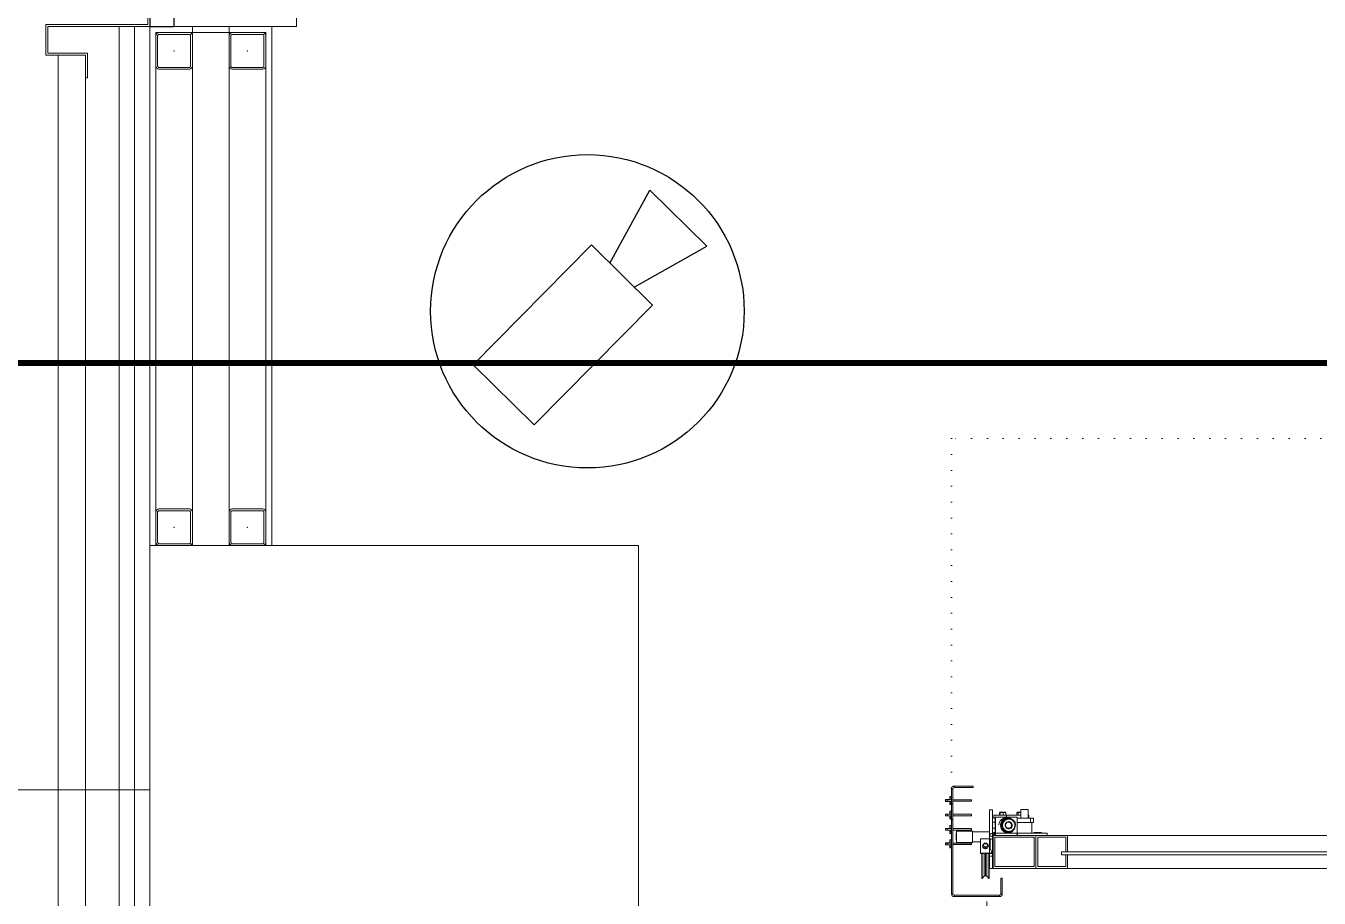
# Model space of a CAD drawing. Extents: x -1286 to 34975, y -230 to 6637.
# Drawn here: x 380.6 to 592.2, y 334.7 to 477.6 of the extents above; entities that cross this region are included whole.
import ezdxf

# ---------------------------------------------------------------- set-up
doc = ezdxf.new("R2010")
doc.units = 0
doc.header["$LTSCALE"] = 20
for name, pattern in [('DOT2', [0.125, 0, -0.125]), ('HIDDEN', [0.375, 0.25, -0.125]), ('HIDDEN2', [4.7625, 3.175, -1.5875])]:
    doc.linetypes.add(name, pattern=pattern)
doc.layers.get('0').update_dxf_attribs({"color": 9, "lineweight": 9})
for name, color, linetype, lineweight in [('01', 9, 'Continuous', 9), ('06D', 9, 'Continuous', 9), ('10', 9, 'Continuous', 9), ('10A', 9, 'Continuous', 9), ('11', 9, 'Continuous', 9), ('15', 9, 'Continuous', 9), ('20', 9, 'DOT2', 9), ('21', 9, 'Continuous', 9), ('24', 9, 'Continuous', 9), ('33', 9, 'BATTING', 9), ('E-DAHİLİ DOME KAMERA', 7, 'Continuous', 30)]:
    doc.layers.add(name, color=color, linetype=linetype, lineweight=lineweight)
doc.linetypes.add('BATTING', pattern='A,0.0001,-0.1,[134,ltypeshp.shx,S=0.1,R=0,X=-0.1,Y=0],-0.2,[134,ltypeshp.shx,S=0.1,R=180,X=0.1,Y=0],-0.1', length=0.4001)

# ---------------------------------------------------------------- blocks, each defined once
blk = doc.blocks.new('p-aks_vw')
at = {"layer": '24', "ltscale": 2}
for points in [[(-255, 40), (0, 40)], [(0, 40), (0, -257.5)]]:
    blk.add_lwpolyline(points, dxfattribs=at)
blk = doc.blocks.new('p-kolon-80x80-vw')
at = {"layer": '01'}
blk.add_lwpolyline([(-40, -40), (-40, 40), (40, 40), (40, -40)], close=True, dxfattribs=at)
blk = doc.blocks.new('p-seksiyonel kapı profil')
for p, q in [((-13.02, 6.82), (-13.03, 6.82)), ((-13.02, 6.58), (-13.02, 6.82)), ((-13.02, 6.82), (4.13, 6.82)), ((-13.02, 6.58), (4.13, 6.58)), ((-11.79, 6.84), (-11.79, 7.08)), ((-11.25, 7.08), (-11.79, 7.08)), ((-11.79, 6.84), (-11.28, 6.84)), ((-11.28, 7.76), (-11.28, 7.08)), ((-11.28, 7.76), (-11.25, 7.76)), ((-11.25, 7.76), (-10.99, 7.76)), ((-11.25, 7.53), (-11.25, 7.76)), ((-11.25, 7.53), (-10.99, 7.53)), ((-11.25, 6.82), (-11.25, 7.53)), ((-11.25, 6.58), (-11.25, 3.51)), ((-11.01, 6.58), (-11.01, 3.51)), ((-10.99, 7.53), (-10.99, 7.76)), ((-10.99, 7.53), (-10.99, 6.84)), ((-10.71, 7.08), (-10.99, 7.08)), ((-10.71, 6.84), (-10.99, 6.84)), ((-10.71, 6.84), (-10.71, 7.08)), ((-10.71, 7.08), (-10.48, 7.08)), ((-10.71, 6.84), (-10.48, 6.84)), ((-10.48, 7.08), (-10.48, 6.84)), ((-9.42, 6.84), (-9.42, 7.08)), ((-8.89, 7.08), (-9.42, 7.08)), ((-9.42, 6.84), (-8.92, 6.84)), ((-8.92, 7.76), (-8.92, 7.08)), ((-8.92, 7.76), (-8.89, 7.76)), ((-8.89, 7.76), (-8.62, 7.76)), ((-8.89, 7.53), (-8.89, 7.76)), ((-8.89, 7.53), (-8.62, 7.53)), ((-8.89, 6.82), (-8.89, 7.53)), ((-8.89, 6.58), (-8.89, 3.51)), ((-8.65, 6.58), (-8.65, 3.51)), ((-8.62, 7.53), (-8.62, 7.76)), ((-8.62, 7.53), (-8.62, 6.84)), ((-8.35, 7.08), (-8.62, 7.08)), ((-8.35, 6.84), (-8.62, 6.84)), ((-8.35, 6.84), (-8.35, 7.08)), ((-8.35, 7.08), (-8.12, 7.08)), ((-8.35, 6.84), (-8.12, 6.84)), ((-8.12, 7.08), (-8.12, 6.84)), ((-7.06, 6.84), (-7.06, 7.08)), ((-6.53, 7.08), (-7.06, 7.08)), ((-7.06, 6.84), (-6.56, 6.84)), ((-6.56, 7.76), (-6.56, 7.08)), ((-6.56, 7.76), (-6.53, 7.76)), ((-6.53, 7.76), (-6.26, 7.76)), ((-6.53, 7.53), (-6.53, 7.76)), ((-6.53, 7.53), (-6.26, 7.53)), ((-6.53, 6.82), (-6.53, 7.53)), ((-6.53, 6.58), (-6.53, 3.51)), ((-6.29, 6.58), (-6.29, 3.51)), ((-6.26, 7.53), (-6.26, 7.76)), ((-6.26, 7.53), (-6.26, 6.84)), ((-5.99, 7.08), (-6.26, 7.08)), ((-5.99, 6.84), (-6.26, 6.84)), ((-5.99, 6.84), (-5.99, 7.08)), ((-5.99, 7.08), (-5.76, 7.08)), ((-5.99, 6.84), (-5.76, 6.84)), ((-5.76, 7.08), (-5.76, 6.84)), ((-4.7, 6.84), (-4.7, 7.08)), ((-4.16, 7.08), (-4.7, 7.08)), ((-4.7, 6.84), (-4.19, 6.84)), ((-4.19, 7.76), (-4.19, 7.08)), ((-4.19, 7.76), (-4.16, 7.76)), ((-4.16, 7.76), (-3.9, 7.76)), ((-4.16, 7.53), (-4.16, 7.76)), ((-4.16, 7.53), (-3.9, 7.53)), ((-4.16, 6.82), (-4.16, 7.53)), ((-4.16, 6.58), (-4.16, 3.51)), ((-3.93, 6.58), (-3.93, 3.51)), ((-3.9, 7.53), (-3.9, 7.76)), ((-3.9, 7.53), (-3.9, 6.84)), ((-3.63, 7.08), (-3.9, 7.08)), ((-3.63, 6.84), (-3.9, 6.84)), ((-3.63, 6.84), (-3.63, 7.08)), ((-3.63, 7.08), (-3.39, 7.08)), ((-3.63, 6.84), (-3.39, 6.84)), ((-3.39, 7.08), (-3.39, 6.84)), ((4.13, 6.58), (4.13, 6.82)), ((-13.26, 6.34), (-13.5, 6.34)), ((-13.5, 3.27), (-13.5, 6.34)), ((-13.5, 6.34), (-13.5, 5.67)), ((-13.5, 6.34), (-13.5, 6.34)), ((-13.5, 5.67), (-13.5, 5.49)), ((-13.5, 5.67), (-13.5, 5.67)), ((-13.5, 5.49), (-13.5, 5.49)), ((-13.26, 3.27), (-13.26, 6.34)), ((-6.14, 5.99), (-6.14, 3.39)), ((-6.14, 5.99), (-4.25, 5.99)), ((-5.67, 6.04), (-5.72, 5.99)), ((-5.67, 6.04), (-5.53, 6.04)), ((-5.53, 6.04), (-4.73, 6.04)), ((-4.68, 5.99), (-4.73, 6.04)), ((-4.25, 3.39), (-4.25, 5.99)), ((4.37, 6.34), (4.6, 6.34)), ((4.37, 6.34), (4.37, -1.04)), ((4.6, 6.34), (4.6, -1.04)), ((-13.26, 3.27), (-13.5, 3.27)), ((-11.01, 3.51), (-11.25, 3.51)), ((-8.65, 3.51), (-8.89, 3.51)), ((-6.29, 3.51), (-6.53, 3.51)), ((-6.14, 3.39), (-4.25, 3.39)), ((-6.03, 3.39), (-6.03, 0.6)), ((-4.37, 2.07), (-4.37, 3.39)), ((-3.93, 3.51), (-4.16, 3.51)), ((-9.63, 0.12), (-9.63, 0.59)), ((-9.63, 0.59), (-5.32, 0.59)), ((-9.63, 0.12), (-5.85, 0.12)), ((-6.03, 0.6), (-5.77, 0.6)), ((-5.85, -0.36), (-5.85, 0.12)), ((-5.82, 0.15), (-5.82, -0.36)), ((-5.79, 0.6), (-5.79, 0.59)), ((-5.79, 0.12), (-5.79, 0.15)), ((-5.79, 0.12), (-5.32, 0.12)), ((-5.79, -0.13), (-5.79, 0.12)), ((-5.77, 0.6), (-4.85, 0.6)), ((-5.06, 0), (-5.41, 0)), ((-5.32, 0.12), (-5.32, 0.59)), ((-4.85, 0.59), (-5.32, 0.59)), ((-5.32, 0.12), (-5.32, 0)), ((-5.32, 0.12), (-0.24, 0.12)), ((-4.89, 0), (-5.06, 0)), ((-4.83, 0), (-4.89, 0)), ((-4.85, 2.07), (-4.85, 0.59)), ((-4.85, 2.07), (-2.52, 2.07)), ((-4.85, 0.59), (-3.19, 0.59)), ((-4.85, 0.59), (-4.85, 0.47)), ((-4.85, 0.47), (-3.19, 0.47)), ((-4.84, 0.4), (-4.85, 0.47)), ((-4.84, 0.34), (-4.84, 0.4)), ((-4.83, 0.28), (-4.84, 0.34)), ((-4.83, 0.22), (-4.83, 0.28)), ((-4.82, 0.18), (-4.83, 0.22)), ((-4.81, 0), (-4.83, 0)), ((-4.81, 0.15), (-4.82, 0.18)), ((-4.8, 0.12), (-4.81, 0.15)), ((-4.55, 0), (-4.81, 0)), ((-4.78, 0.12), (-4.8, 0.12)), ((-4.53, 0), (-4.55, 0)), ((-4.47, 0), (-4.53, 0)), ((-3.36, 0), (-4.47, 0)), ((-4.13, 1.38), (-4.15, 1.24)), ((-4.15, 1.24), (-4.13, 1.1)), ((-4.07, 1.51), (-4.13, 1.38)), ((-4.13, 1.1), (-4.07, 0.97)), ((-3.97, 1.61), (-4.07, 1.51)), ((-4.04, 1.38), (-4.07, 1.24)), ((-4.07, 1.24), (-4.04, 1.1)), ((-4.07, 0.97), (-3.97, 0.87)), ((-3.98, 1.51), (-4.04, 1.38)), ((-4.04, 1.1), (-3.98, 0.97)), ((-3.89, 1.61), (-3.98, 1.51)), ((-3.98, 0.97), (-3.89, 0.87)), ((-3.85, 1.68), (-3.97, 1.61)), ((-3.97, 0.87), (-3.85, 0.8)), ((-3.77, 1.68), (-3.89, 1.61)), ((-3.89, 0.87), (-3.77, 0.8)), ((-3.72, 1.71), (-3.85, 1.68)), ((-3.85, 0.8), (-3.72, 0.77)), ((-3.84, 1.65), (-3.63, 1.44)), ((-3.63, 1.04), (-3.83, 0.83)), ((-3.64, 1.71), (-3.77, 1.68)), ((-3.77, 0.8), (-3.64, 0.77)), ((-3.58, 1.7), (-3.72, 1.71)), ((-3.72, 0.77), (-3.58, 0.78)), ((-3.26, 1.44), (-3.63, 1.44)), ((-3.26, 1.04), (-3.63, 1.04)), ((-3.45, 1.65), (-3.58, 1.7)), ((-3.58, 0.78), (-3.45, 0.83)), ((-3.22, 1.24), (-3.55, 1.24)), ((-3.34, 1.56), (-3.45, 1.65)), ((-3.45, 0.83), (-3.34, 0.92)), ((-3.23, 0), (-3.36, 0)), ((-3.26, 1.45), (-3.34, 1.56)), ((-3.34, 0.92), (-3.26, 1.04)), ((-3.22, 1.31), (-3.26, 1.45)), ((-3.26, 1.04), (-3.22, 1.17)), ((-3.13, 0), (-3.23, 0)), ((-3.22, 1.17), (-3.22, 1.31)), ((-3.19, 0.59), (-2.52, 0.59)), ((-3.19, 0.59), (-3.19, 0.47)), ((-3.19, 0.47), (-3.16, 0.41)), ((-3.16, 0.41), (-3.07, 0.35)), ((-2.71, 0), (-3.13, 0)), ((-3.07, 0.35), (-2.93, 0.3)), ((-2.93, 0.3), (-2.74, 0.25)), ((-2.74, 0.25), (-2.5, 0.21)), ((-2.29, 0), (-2.71, 0)), ((-2.52, 2.07), (-2.52, 0.59)), ((-2.52, 2.07), (-2.44, 2.07)), ((-2.52, 0.59), (-2.5, 0.59)), ((-2.44, 0.59), (-2.5, 0.59)), ((-2.5, 0.59), (-2.5, 0.21)), ((-2.5, 0.21), (-2.49, 0.17)), ((-2.49, 0.17), (-2.48, 0.14)), ((-2.48, 0.14), (-2.46, 0.12)), ((-2.46, 0.12), (-2.45, 0.12)), ((-2.44, 2.07), (-2.44, 0.59)), ((1.61, 1.83), (-2.44, 1.83)), ((1.62, 1.8), (-2.44, 1.8)), ((1.27, 1.44), (-2.44, 1.44)), ((1.18, 1.24), (-2.44, 1.24)), ((1.26, 1.04), (-2.44, 1.04)), ((1.62, 0.68), (-2.44, 0.68)), ((1.61, 0.65), (-2.44, 0.65)), ((-2.44, 0.59), (-2.44, 0.12)), ((-2.01, 0.59), (-2.44, 0.59)), ((-2.19, 0), (-2.29, 0)), ((-2.06, 0), (-2.19, 0)), ((-1.64, 0), (-2.06, 0)), ((-2.01, 0.59), (-2.01, 0.12)), ((-2.01, 0.59), (0, 0.59)), ((-1.69, 0.65), (-1.74, 0.59)), ((-1.53, 0), (-1.64, 0)), ((-0.95, 0), (-1.53, 0)), ((-0.89, 0), (-0.95, 0)), ((-0.87, 0), (-0.89, 0)), ((-0.6, 0), (-0.87, 0)), ((-0.62, 0.59), (-0.68, 0.65)), ((-0.58, 0), (-0.6, 0)), ((-0.52, 0), (-0.58, 0)), ((-0.36, 0), (-0.52, 0)), ((0, 0), (-0.36, 0)), ((-0.24, 0.12), (-0.24, 0)), ((-0.24, 0.12), (0, 0.12)), ((0, 0.12), (0, 0.59)), ((0, 0), (0, 0)), ((1.62, 0.68), (1.26, 1.04)), ((1.27, 1.44), (1.62, 1.8)), ((-9.19, -1.11), (-9.22, -1.11)), ((-9.22, -1.18), (-9.22, -1.11)), ((-9.22, -1.18), (-9.19, -1.12)), ((-9.22, -1.2), (-9.22, -1.18)), ((-9.19, -1.41), (-9.22, -1.2)), ((-9.22, -1.65), (-9.22, -1.2)), ((-9.22, -1.65), (-9.19, -1.42)), ((-9.22, -1.68), (-9.22, -1.65)), ((-9.19, -1.88), (-9.22, -1.68)), ((-9.22, -2.05), (-9.22, -1.68)), ((-9.22, -2.05), (-9.19, -1.88)), ((-9.2, -2.05), (-9.22, -2.06)), ((-9.22, -2.06), (-9.22, -2.05)), ((-9.19, -1.07), (-9.19, -1.12)), ((-9.19, -1.07), (-8.74, -1.07)), ((-9.19, -1.12), (-9.19, -1.11)), ((-9.19, -1.12), (-9.19, -1.16)), ((-9.19, -1.16), (-9.19, -1.42)), ((-9.19, -1.16), (-8.74, -1.16)), ((-9.19, -1.42), (-9.19, -1.41)), ((-9.19, -1.42), (-9.19, -1.67)), ((-9.19, -1.67), (-8.74, -1.67)), ((-9.19, -1.67), (-9.19, -1.88)), ((-9.19, -2.09), (-9.19, -1.88)), ((-9.19, -1.88), (-9.19, -1.88)), ((-9.19, -2.09), (-8.74, -2.09)), ((-8.74, -0.14), (-8.27, -0.14)), ((-8.74, -2.18), (-8.74, -0.14)), ((-8.39, -0.36), (-5.79, -0.36)), ((-8.39, -0.36), (-8.39, -0.4)), ((-8.39, -3.93), (-8.39, -0.4)), ((-8.39, -0.4), (-5.79, -0.4)), ((-8.28, -1.86), (-8.31, -2.07)), ((-8.31, -2.07), (-8.31, -2.16)), ((-8.21, -1.66), (-8.28, -1.86)), ((-8.21, -1.94), (-8.28, -2.14)), ((-8.27, -0.36), (-8.27, -0.14)), ((-8.1, -1.47), (-8.21, -1.66)), ((-8.1, -1.75), (-8.21, -1.94)), ((-8.19, -2.24), (-8.13, -2.03)), ((-8.19, -2.27), (-8.13, -2.06)), ((-8.13, -2.03), (-8.02, -1.83)), ((-8.13, -2.06), (-8.02, -1.86)), ((-8.02, -2.1), (-8.13, -2.35)), ((-7.96, -1.31), (-8.1, -1.47)), ((-7.96, -1.59), (-8.1, -1.75)), ((-8.02, -1.83), (-7.88, -1.66)), ((-8.02, -1.86), (-7.88, -1.69)), ((-8, -2.07), (-8.02, -2.1)), ((-7.88, -1.8), (-8, -2.07)), ((-8, -2.15), (-7.94, -2.03)), ((-8, -2.15), (-7.99, -2.11)), ((-7.99, -2.11), (-7.87, -1.87)), ((-7.8, -1.17), (-7.96, -1.31)), ((-7.8, -1.45), (-7.96, -1.59)), ((-7.94, -2.03), (-7.86, -1.93)), ((-7.76, -1.55), (-7.88, -1.8)), ((-7.88, -1.66), (-7.78, -1.57)), ((-7.88, -1.69), (-7.81, -1.63)), ((-7.87, -1.87), (-7.76, -1.62)), ((-7.86, -1.93), (-7.77, -1.83)), ((-7.62, -1.06), (-7.8, -1.17)), ((-7.62, -1.34), (-7.8, -1.45)), ((-7.77, -1.83), (-7.67, -1.75)), ((-7.49, -1.52), (-7.76, -1.55)), ((-7.76, -1.62), (-7.76, -1.55)), ((-7.76, -1.62), (-7.48, -1.6)), ((-7.74, -1.54), (-7.71, -1.52)), ((-7.71, -1.52), (-7.52, -1.42)), ((-7.67, -1.53), (-7.52, -1.45)), ((-7.67, -1.75), (-7.56, -1.68)), ((-7.42, -0.99), (-7.62, -1.06)), ((-7.42, -1.27), (-7.62, -1.34)), ((-7.59, -0.1), (-7.59, -0.36)), ((-7.56, -1.68), (-7.44, -1.63)), ((-7.52, -1.42), (-7.31, -1.36)), ((-7.52, -1.45), (-7.31, -1.39)), ((-7.22, -1.49), (-7.49, -1.52)), ((-7.49, -2.14), (-7.36, -2.04)), ((-7.48, -1.6), (-7.18, -1.57)), ((-7.34, -2.1), (-7.46, -2.19)), ((-7.44, -1.63), (-7.31, -1.59)), ((-7.21, -0.95), (-7.42, -0.99)), ((-7.21, -1.23), (-7.42, -1.27)), ((-7.36, -2.04), (-7.21, -1.99)), ((-7.2, -2.05), (-7.34, -2.1)), ((-7.31, -1.36), (-7.09, -1.33)), ((-7.31, -1.39), (-7.09, -1.37)), ((-7.31, -1.59), (-7.18, -1.57)), ((-7.18, -1.49), (-7.22, -1.49)), ((-7.13, -0.95), (-7.21, -0.95)), ((-6.99, -1.23), (-7.21, -1.23)), ((-7.21, -1.99), (-7.05, -1.98)), ((-7.05, -2.03), (-7.2, -2.05)), ((-6.89, -1.46), (-7.18, -1.49)), ((-7.18, -1.57), (-7.14, -1.57)), ((-7.18, -1.57), (-7.05, -1.57)), ((-7.14, -1.57), (-6.87, -1.54)), ((-7.09, -0.96), (-7.09, -0.94)), ((-7.09, -1.33), (-6.87, -1.36)), ((-7.09, -1.37), (-6.87, -1.39)), ((-7.05, -1.57), (-6.92, -1.58)), ((-7.05, -1.98), (-6.89, -2.01)), ((-6.91, -2.07), (-7.05, -2.03)), ((-6.78, -1.26), (-6.99, -1.23)), ((-6.92, -1.58), (-6.79, -1.61)), ((-6.78, -2.14), (-6.91, -2.07)), ((-6.61, -1.44), (-6.89, -1.46)), ((-6.89, -2.01), (-6.75, -2.08)), ((-6.87, -1.36), (-6.66, -1.42)), ((-6.87, -1.39), (-6.71, -1.43)), ((-6.87, -1.54), (-6.61, -1.51)), ((-6.79, -1.61), (-6.67, -1.66)), ((-6.58, -1.33), (-6.78, -1.26)), ((-6.75, -2.08), (-6.63, -2.19)), ((-6.67, -1.66), (-6.56, -1.72)), ((-6.66, -1.42), (-6.64, -1.43)), ((-6.61, -1.51), (-6.61, -1.44)), ((-6.52, -1.56), (-6.61, -1.44)), ((-6.61, -1.51), (-6.52, -1.63)), ((-6.59, -0.36), (-6.59, -0.1)), ((-6.39, -1.44), (-6.58, -1.33)), ((-6.58, -1.45), (-6.47, -1.52)), ((-6.56, -1.72), (-6.45, -1.8)), ((-6.55, -1.5), (-6.47, -1.55)), ((-6.27, -1.9), (-6.52, -1.56)), ((-6.52, -1.63), (-6.27, -1.99)), ((-6.47, -1.52), (-6.3, -1.66)), ((-6.47, -1.55), (-6.3, -1.69)), ((-6.45, -1.8), (-6.35, -1.89)), ((-6.23, -1.57), (-6.39, -1.44)), ((-6.35, -1.89), (-6.27, -1.99)), ((-6.3, -1.66), (-6.16, -1.83)), ((-6.3, -1.69), (-6.16, -1.86)), ((-6.18, -2.03), (-6.27, -1.9)), ((-6.27, -1.99), (-6.18, -2.11)), ((-6.27, -1.99), (-6.2, -2.1)), ((-6.09, -1.74), (-6.23, -1.57)), ((-6.2, -2.1), (-6.15, -2.22)), ((-5.94, -2.38), (-6.18, -2.03)), ((-6.18, -2.11), (-5.94, -2.45)), ((-6.16, -1.83), (-6.05, -2.02)), ((-6.16, -1.86), (-6.05, -2.05)), ((-5.98, -1.92), (-6.09, -1.74)), ((-6.05, -2.02), (-5.99, -2.23)), ((-6.05, -2.05), (-5.99, -2.26)), ((-5.91, -2.12), (-5.98, -1.92)), ((-5.92, -0.36), (-5.92, -0.09)), ((-5.85, -0.07), (-5.9, -0.07)), ((-5.9, -0.07), (-5.9, -0.36)), ((-5.79, -0.29), (-5.79, -0.13)), ((-5.79, -0.13), (-5.41, -0.13)), ((-5.79, -0.13), (-5.79, -0.16)), ((-5.79, -0.31), (-5.41, -0.31)), ((-5.79, -0.32), (-5.79, -0.36)), ((-5.79, -0.36), (-5.79, -0.4)), ((-5.79, -0.36), (-5.41, -0.36)), ((-5.79, -3.93), (-5.79, -0.4)), ((-5.7, -0.4), (-5.79, -0.4)), ((-5.61, -0.39), (-5.7, -0.4)), ((-5.53, -0.39), (-5.61, -0.39)), ((-5.46, -0.38), (-5.53, -0.39)), ((-5.41, -0.38), (-5.46, -0.38)), ((1.59, -1.51), (1.59, -1.27)), ((4.13, -1.27), (1.59, -1.27)), ((4.13, -1.51), (1.59, -1.51)), ((4.13, -1.27), (4.13, -1.51)), ((4.37, -1.04), (4.6, -1.04)), ((-9.19, -4), (-9.22, -3.94)), ((-9.22, -4.12), (-9.22, -3.94)), ((-9.22, -4.12), (-9.19, -4)), ((-9.22, -4.14), (-9.22, -4.12)), ((-9.19, -4.37), (-9.22, -4.14)), ((-9.22, -4.56), (-9.22, -4.14)), ((-9.19, -3.9), (-9.19, -4)), ((-9.19, -3.9), (-8.74, -3.9)), ((-9.19, -4), (-9.19, -4.1)), ((-9.19, -4), (-9.19, -4)), ((-9.19, -4.1), (-9.19, -4.37)), ((-9.19, -4.1), (-8.74, -4.1)), ((-8.74, -4.56), (-8.74, -2.18)), ((-8.74, -2.18), (-8.39, -2.18)), ((-8.39, -3.93), (-5.79, -3.93)), ((-8.28, -2.14), (-8.31, -2.35)), ((-8.31, -2.35), (-8.31, -2.56)), ((-8.31, -2.56), (-8.29, -2.67)), ((-8.28, -2.72), (-8.28, -2.71)), ((-8.22, -2.92), (-8.28, -2.72)), ((-8.27, -3.93), (-8.27, -6.14)), ((-8.13, -2.35), (-8.24, -2.6)), ((-8.24, -2.67), (-8.13, -2.41)), ((-8.24, -2.67), (-8.24, -2.6)), ((-8.16, -2.79), (-8.24, -2.67)), ((-8, -3.26), (-8.22, -2.92)), ((-8.21, -2.45), (-8.19, -2.24)), ((-8.21, -2.48), (-8.19, -2.27)), ((-8.21, -2.45), (-8.21, -2.48)), ((-8.13, -2.91), (-8.17, -2.77)), ((-7.91, -3.15), (-8.16, -2.79)), ((-8.13, -2.41), (-8, -2.15)), ((-8.02, -3.11), (-8.13, -2.91)), ((-8.09, -2.53), (-8.08, -2.4)), ((-8.09, -2.66), (-8.09, -2.53)), ((-8.07, -2.79), (-8.09, -2.66)), ((-8.08, -2.4), (-8.05, -2.27)), ((-8.03, -2.91), (-8.07, -2.79)), ((-8.05, -2.27), (-8, -2.15)), ((-7.98, -3.03), (-8.03, -2.91)), ((-7.88, -3.27), (-8.02, -3.11)), ((-7.68, -3.51), (-8, -3.26)), ((-7.91, -3.15), (-7.98, -3.03)), ((-7.83, -3.25), (-7.91, -3.15)), ((-7.82, -3.27), (-7.91, -3.15)), ((-7.77, -3.38), (-7.88, -3.27)), ((-7.73, -3.34), (-7.83, -3.25)), ((-7.57, -3.61), (-7.82, -3.27)), ((-7.62, -3.41), (-7.73, -3.34)), ((-7.68, -2.57), (-7.66, -2.41)), ((-7.67, -2.53), (-7.68, -2.49)), ((-7.67, -2.6), (-7.68, -2.52)), ((-7.66, -2.64), (-7.68, -2.52)), ((-7.66, -2.73), (-7.68, -2.57)), ((-7.63, -3.53), (-7.68, -3.51)), ((-7.62, -2.68), (-7.67, -2.53)), ((-7.62, -2.75), (-7.67, -2.6)), ((-7.66, -2.41), (-7.6, -2.26)), ((-7.59, -2.79), (-7.66, -2.64)), ((-7.59, -2.87), (-7.66, -2.73)), ((-7.62, -2.67), (-7.55, -2.73)), ((-7.52, -2.82), (-7.62, -2.68)), ((-7.52, -2.88), (-7.62, -2.75)), ((-7.51, -3.48), (-7.62, -3.41)), ((-7.6, -2.26), (-7.49, -2.14)), ((-7.59, -2.26), (-7.59, -2.53)), ((-7.54, -2.32), (-7.59, -2.46)), ((-7.59, -2.46), (-7.59, -2.61)), ((-7.59, -2.53), (-7.59, -2.7)), ((-7.59, -2.61), (-7.54, -2.75)), ((-7.49, -2.91), (-7.59, -2.79)), ((-7.49, -3), (-7.59, -2.87)), ((-7.57, -2.76), (-7.53, -2.79)), ((-7.3, -3.59), (-7.57, -3.61)), ((-7.56, -3.93), (-7.56, -6.14)), ((-5.79, -3.97), (-7.56, -3.97)), ((-7.46, -2.19), (-7.54, -2.32)), ((-7.54, -2.75), (-7.46, -2.87)), ((-7.53, -2.79), (-7.52, -2.8)), ((-7.45, -2.89), (-7.52, -2.82)), ((-7.4, -2.98), (-7.52, -2.88)), ((-7.38, -3.52), (-7.51, -3.48)), ((-7.36, -3.01), (-7.49, -2.91)), ((-7.36, -3.09), (-7.49, -3)), ((-7.46, -2.87), (-7.34, -2.97)), ((-7.29, -3.65), (-7.43, -3.6)), ((-7.25, -3.05), (-7.4, -2.98)), ((-7.26, -3.55), (-7.38, -3.52)), ((-7.21, -3.06), (-7.36, -3.01)), ((-7.21, -3.14), (-7.36, -3.09)), ((-7.34, -2.97), (-7.2, -3.02)), ((-7.04, -3.57), (-7.3, -3.59)), ((-6.88, -3.64), (-7.29, -3.65)), ((-7.13, -3.57), (-7.26, -3.55)), ((-7.09, -3.07), (-7.25, -3.05)), ((-7.09, -3.6), (-7.24, -3.59)), ((-7.05, -3.07), (-7.21, -3.06)), ((-7.05, -3.15), (-7.21, -3.14)), ((-7.2, -3.02), (-7.05, -3.03)), ((-7, -3.56), (-7.13, -3.57)), ((-6.93, -3.05), (-7.09, -3.07)), ((-6.87, -3.58), (-7.09, -3.6)), ((-7.05, -3.03), (-6.91, -3)), ((-6.89, -3.04), (-7.05, -3.07)), ((-6.89, -3.12), (-7.05, -3.15)), ((-7, -3.56), (-7.04, -3.57)), ((-6.7, -3.53), (-7, -3.56)), ((-6.87, -3.54), (-7, -3.56)), ((-6.79, -2.99), (-6.93, -3.05)), ((-6.91, -3), (-6.78, -2.92)), ((-6.75, -2.96), (-6.89, -3.04)), ((-6.75, -3.05), (-6.89, -3.12)), ((-6.51, -3.51), (-6.88, -3.64)), ((-6.74, -3.5), (-6.87, -3.54)), ((-6.72, -3.54), (-6.87, -3.58)), ((-6.66, -2.89), (-6.79, -2.99)), ((-6.67, -2.25), (-6.78, -2.14)), ((-6.78, -2.92), (-6.67, -2.82)), ((-6.63, -2.85), (-6.75, -2.96)), ((-6.63, -2.94), (-6.75, -3.05)), ((-6.62, -3.45), (-6.74, -3.5)), ((-6.66, -2.82), (-6.73, -2.89)), ((-6.42, -3.5), (-6.7, -3.53)), ((-6.61, -2.39), (-6.67, -2.25)), ((-6.67, -2.82), (-6.61, -2.68)), ((-6.57, -2.69), (-6.66, -2.82)), ((-6.66, -2.8), (-6.61, -2.76)), ((-6.57, -2.76), (-6.66, -2.89)), ((-6.63, -2.19), (-6.55, -2.33)), ((-6.63, -2.73), (-6.56, -2.67)), ((-6.55, -2.72), (-6.63, -2.85)), ((-6.55, -2.8), (-6.63, -2.94)), ((-6.51, -3.38), (-6.62, -3.45)), ((-6.59, -2.53), (-6.61, -2.39)), ((-6.61, -2.68), (-6.59, -2.53)), ((-6.59, -2.53), (-6.59, -2.26)), ((-6.59, -2.7), (-6.59, -2.53)), ((-6.51, -2.54), (-6.57, -2.69)), ((-6.51, -2.61), (-6.57, -2.76)), ((-6.55, -2.33), (-6.5, -2.48)), ((-6.5, -2.56), (-6.55, -2.72)), ((-6.5, -2.64), (-6.55, -2.8)), ((-6.5, -2.49), (-6.51, -2.54)), ((-6.5, -2.52), (-6.51, -2.61)), ((-6.41, -3.3), (-6.51, -3.38)), ((-6.5, -2.48), (-6.5, -2.64)), ((-6.5, -2.52), (-6.5, -2.56)), ((-6.31, -3.26), (-6.42, -3.5)), ((-6.32, -3.2), (-6.41, -3.3)), ((-6.18, -3.25), (-6.37, -3.41)), ((-6.24, -3.1), (-6.32, -3.2)), ((-6.19, -3.02), (-6.31, -3.26)), ((-6.16, -3.1), (-6.29, -3.27)), ((-6.18, -2.98), (-6.24, -3.1)), ((-6.18, -2.98), (-6.19, -3.02)), ((-6.05, -2.71), (-6.18, -2.98)), ((-6.13, -2.86), (-6.18, -2.98)), ((-6.17, -3.24), (-6.08, -3.13)), ((-6.05, -2.91), (-6.16, -3.1)), ((-6.15, -2.22), (-6.11, -2.34)), ((-6.1, -2.73), (-6.13, -2.86)), ((-6.11, -2.34), (-6.09, -2.47)), ((-6.09, -2.6), (-6.1, -2.73)), ((-6.09, -2.47), (-6.09, -2.6)), ((-6.08, -3.13), (-5.97, -2.95)), ((-5.94, -2.45), (-6.05, -2.71)), ((-5.99, -2.7), (-6.05, -2.91)), ((-5.99, -2.23), (-5.98, -2.29)), ((-5.99, -2.26), (-5.98, -2.29)), ((-5.97, -2.55), (-5.99, -2.7)), ((-5.97, -2.95), (-5.9, -2.74)), ((-5.94, -2.45), (-5.94, -2.38)), ((-5.87, -2.33), (-5.91, -2.12)), ((-5.9, -2.74), (-5.87, -2.53)), ((-5.86, -2.44), (-5.87, -2.33)), ((-5.87, -2.53), (-5.86, -2.44)), ((-5.79, -3.93), (-5.7, -3.93)), ((-5.79, -3.93), (-5.79, -4.01)), ((-5.79, -8.86), (-5.79, -4.01)), ((-5.79, -4.01), (-5.41, -4.01)), ((-5.7, -3.93), (-5.61, -3.92)), ((-5.61, -3.92), (-5.53, -3.92)), ((-5.53, -3.92), (-5.46, -3.91)), ((-5.46, -3.91), (-5.41, -3.91)), ((-8.27, -4.56), (-9.69, -4.56)), ((-9.69, -5.74), (-9.69, -4.56)), ((-9.69, -5.74), (-8.27, -5.74)), ((-9.21, -4.56), (-9.19, -4.37)), ((-9.19, -4.37), (-9.19, -4.56)), ((-9.19, -4.37), (-9.19, -4.37)), ((-8.74, -5.88), (-8.74, -5.74)), ((-8.74, -5.88), (-8.27, -5.88)), ((-7.56, -6.14), (-8.27, -6.14)), ((-8.27, -6.14), (-8.27, -6.63)), ((-7.56, -6.14), (-7.56, -6.63)), ((-7.56, -6.33), (-5.79, -6.33)), ((-7.56, -6.63), (-8.27, -6.63)), ((-5.92, -7.82), (-5.92, -6.82)), ((-5.85, -6.81), (-5.9, -6.81)), ((-5.9, -6.81), (-5.9, -7.84)), ((-5.9, -7.84), (-5.85, -7.84)), ((-5.85, -8.04), (-5.85, -6.61)), ((-5.82, -6.58), (-5.82, -8.07)), ((-5.79, -8.86), (-5.41, -8.86))]:
    blk.add_line(p, q)
for centre, radius, start, end in [((-13.02, 6.34), 0.473, 90, 180), ((-13.03, 6.34), 0.473, 90, 180), ((-13.02, 6.34), 0.236, 90, 180), ((-11.28, 6.81), 0.0295, 11.537, 90), ((-10.99, 6.81), 0.0295, 90, 168.463), ((-8.92, 6.81), 0.0295, 11.537, 90), ((-8.62, 6.81), 0.0295, 90, 168.463), ((-6.56, 6.81), 0.0295, 11.537, 90), ((-6.26, 6.81), 0.0295, 90, 168.463), ((-4.19, 6.81), 0.0295, 11.537, 90), ((-3.9, 6.81), 0.0295, 90, 168.463), ((4.13, 6.34), 0.473, 0, 90), ((4.13, 6.34), 0.236, 0, 90), ((-7.09, -0.1), 0.502, 153.6489, 180), ((-7.09, -0.1), 0.502, 0, 26.3511), ((-5.82, 0.12), 0.0295, 90, 180), ((-5.32, 0.12), 0.472, 90, 180), ((-3.84, 1.24), 0.295, 0.8144, 45), ((-3.84, 1.24), 0.295, 315.6236, 359.6289), ((1.47, 1.24), 0.295, 135, 179.1856), ((1.47, 1.24), 0.295, 180.3711, 224.3764), ((-5.9, -0.09), 0.0177, 90, 180), ((4.13, -1.04), 0.473, 270, 0), ((4.13, -1.04), 0.236, 270, 0), ((-5.9, -6.82), 0.0177, 90, 180), ((-5.9, -7.82), 0.0177, 180, 270), ((-5.82, -6.61), 0.0295, 90, 180), ((-5.82, -8.04), 0.0295, 180, 270)]:
    blk.add_arc(centre, radius, start, end)
blk = doc.blocks.new('p-seksiyonel-5851')
at = {"layer": '06D'}
for points in [[(280.97, 2.7), (196.65, 2.7)], [(280.97, -2.7), (196.65, -2.7)]]:
    blk.add_lwpolyline(points, dxfattribs=at)
at = {"layer": '10'}
for points in [[(280.97, -0.05), (280.97, -2.7), (286.17, -2.7), (286.17, 2.7), (280.97, 2.7), (280.97, 0.45)], [(281.27, -0.05), (281.27, -2.4), (285.87, -2.4), (285.87, 2.4), (281.27, 2.4), (281.27, 0.45)], [(293.17, -2.7), (293.17, 2.7), (286.17, 2.7), (286.17, -2.7), (293.17, -2.7)]]:
    blk.add_lwpolyline(points, dxfattribs=at)
blk.add_lwpolyline([(292.87, -2.4), (292.87, 2.4), (286.47, 2.4), (286.47, -2.4)], close=True, dxfattribs=at)
at = {"layer": '15'}
blk.add_lwpolyline([(281.96, 0.45), (195.2, 0.45), (195.2, -0.05), (281.96, -0.05)], close=True, dxfattribs=at)
at = {"layer": '20'}
blk.add_lwpolyline([(-116.7, -1.22), (-116.7, -67.69), (299.99, -67.69), (299.99, -1.22)], dxfattribs=at)
at = {"layer": '10', "xscale": -1, "rotation": 270}
blk.add_blockref('p-seksiyonel kapı profil', (293.17, 2.71), dxfattribs=at)
blk = doc.blocks.new('prf-60x60')
for points in [[(-2.5, -6), (2.5, -6, 0.414214), (3, -5.5), (3, -0.5, 0.414214), (2.5, 0), (-2.5, 0, 0.414214), (-3, -0.5), (-3, -5.5, 0.414214)], [(-2.5, -5.7), (2.5, -5.7, 0.414214), (2.7, -5.5), (2.7, -0.5, 0.414214), (2.5, -0.3), (-2.5, -0.3, 0.414214), (-2.7, -0.5), (-2.7, -5.5, 0.414214)]]:
    blk.add_lwpolyline(points, format="xyb", close=True)
at = {"color": 252}
blk.add_point((0, -3), dxfattribs=at)
blk = doc.blocks.new('ciftkanatdograma_pr2')
at = {"layer": '10', "lineweight": 25, "ltscale": 0.5}
blk.add_lwpolyline([(-150, -3.8, 0.414214), (-149.8, -4), (-146.2, -4, 0.414214), (-146, -3.8), (-146, -0.2, 0.414214), (-146.2, 0), (-149.8, 0, 0.414214), (-150, -0.2)], format="xyb", close=True, dxfattribs=at)
blk = doc.blocks.new('100_DAHİLİ DOME KAMERA')
at = {"layer": 'E-DAHİLİ DOME KAMERA', "color": 4}
for p, q in [((-1.936, 0.715), (-1.936, -0.689)), ((0.82, 0.715), (-1.936, 0.715)), ((0.82, -0.689), (0.82, 0.715)), ((0.82, 0.294), (2.131, 0.668)), ((2.131, 0.668), (2.131, -0.643)), ((0.82, -0.268), (2.131, -0.643)), ((-1.936, -0.689), (0.82, -0.689))]:
    blk.add_line(p, q, dxfattribs=at)
at = {"layer": 'E-DAHİLİ DOME KAMERA', "color": 4, "linetype": 'Continuous'}
blk.add_circle((0, 0), 2.566, dxfattribs=at)

msp = doc.modelspace()

# ---------------------------------------------------------------- linework, layer by layer
at = {"layer": '06D'}
for points in [[(420.84, 627.5), (424.84, 627.5), (424.84, 477.5), (420.84, 477.5)], [(395.84, 477.5), (395.84, 307.5), (540.24, 307.5)], [(407.84, 392.5), (407.84, 477.5)], [(413.84, 392.5), (413.84, 477.5)]]:
    msp.add_lwpolyline(points, dxfattribs=at)
at = {"layer": '10A'}
for points in [[(390.64, 469.1), (390.34, 469.1), (390.34, 472.8), (383.84, 472.8), (383.84, 477.8), (400.54, 477.8), (400.54, 480.34), (400.84, 480.34), (400.84, 477.5), (384.14, 477.5), (384.14, 473.1), (390.64, 473.1), (390.64, 469.1)], [(385.84, 472.8), (385.84, 305.75), (390.34, 305.75), (390.34, 472.8)]]:
    msp.add_lwpolyline(points, dxfattribs=at)
at = {"layer": '11'}
for points in [[(420.84, 392.5), (420.84, 477.5), (400.84, 477.5), (400.84, 392.5)], [(419.84, 392.5), (419.84, 476.5), (401.84, 476.5), (401.84, 392.5)]]:
    msp.add_lwpolyline(points, dxfattribs=at)
at = {"layer": '21', "linetype": 'HIDDEN2', "ltscale": 0.1, "const_width": 1}
msp.add_lwpolyline([(348.34, 213.36), (1083.89, 213.36), (1083.89, 422.38), (348.34, 422.38)], close=True, dxfattribs=at)
at = {"layer": '33', "ltscale": 0.2}
msp.add_lwpolyline([(398.34, 477.5), (398.34, 310), (537.84, 310), (537.84, 334.2)], dxfattribs=at)

# ---------------------------------------------------------------- block references
at = {"rotation": 180}
msp.add_blockref('p-seksiyonel-5851', (832.05, 342.31), dxfattribs=at)
msp.add_blockref('p-kolon-80x80-vw', (440.84, 352.5))
at = {"layer": '10', "linetype": 'HIDDEN', "rotation": 90}
msp.add_blockref('ciftkanatdograma_pr2', (400.84, 627.5), dxfattribs=at)
at = {"layer": '10', "rotation": 270}
for p in [(407.84, 473.5), (419.84, 473.5), (407.84, 395.5), (419.84, 395.5)]:
    msp.add_blockref('prf-60x60', p, dxfattribs=at)
at = {"layer": '24'}
msp.add_blockref('p-aks_vw', (400.84, 312.5), dxfattribs=at)
at = {"layer": 'E-DAHİLİ DOME KAMERA', "xscale": 10, "yscale": 10, "zscale": 10, "rotation": 45.36234892846529}
msp.add_blockref('100_DAHİLİ DOME KAMERA', (472.48, 430.86), dxfattribs=at)

doc.saveas('drawing.dxf')
